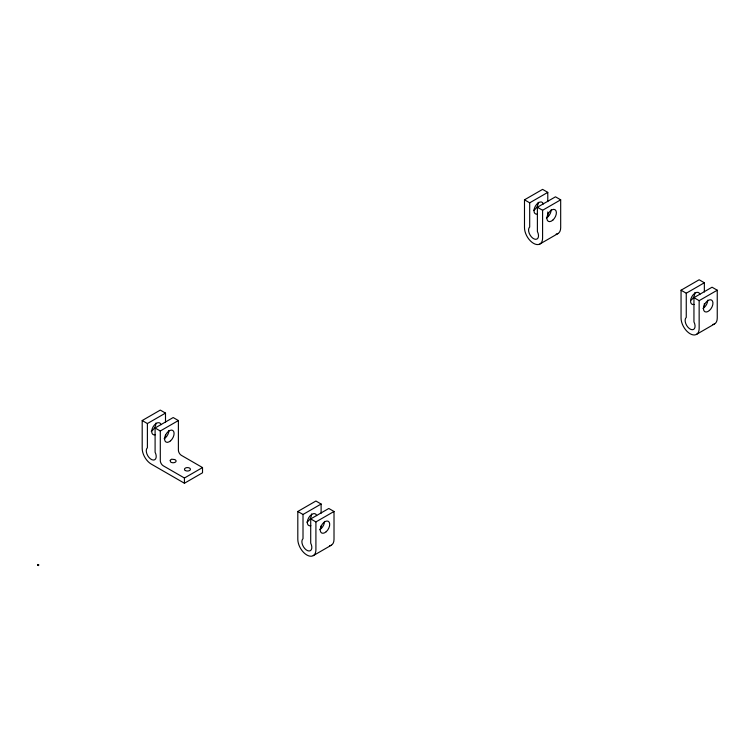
<?xml version="1.0" encoding="UTF-8"?>
<svg xmlns="http://www.w3.org/2000/svg" width="755" height="755" viewBox="0 0 755 755"><rect width="100%" height="100%" fill="white"/><g stroke="black" fill="none" stroke-linecap="round" stroke-linejoin="round"><path stroke-width="1.13" d="M38.411 565.306L37.901 564.57M38.637 565.042L38.231 565.618M38.146 565.476L38.571 564.853M38.514 565.08L37.901 564.712L38.552 565.193M37.788 564.768L38.59 564.749M38.165 565.089L38.609 565.467M142.195 420.544L147.395 423.546L147.395 447.762A7.04 4.068 60 0 0 147.838 455.86A7.04 4.068 60 0 0 154.643 459.786A7.04 4.068 60 0 0 155.096 452.207L155.096 427.991L173.188 417.543L178.388 420.544L178.388 450.15A4.266 2.463 60 0 0 181.408 455.369L202.519 467.562L202.519 472.79L184.428 483.238L151.245 464.08A12.797 7.39 60 0 1 142.195 448.404L142.195 420.544L160.296 410.097L165.496 413.098L165.496 422.319M524.489 199.82L529.689 202.821L529.689 227.038A7.04 4.068 60 0 0 530.133 235.135A7.04 4.068 60 0 0 536.937 239.061A7.04 4.068 60 0 0 537.39 231.483L537.39 207.266L542.59 210.268L542.59 238.127A12.797 7.39 60 0 1 533.54 243.355A12.797 7.39 60 0 1 524.489 227.68L524.489 199.82L542.59 189.373L547.781 192.374L547.781 201.594M147.395 423.546L165.496 413.098M529.689 202.821L547.781 192.374M537.39 207.266L555.482 196.819L560.682 199.82L560.682 227.68A12.797 7.39 60 0 1 556.161 234.116M155.096 427.991L160.296 430.992L178.388 420.544M542.59 210.268L560.682 199.82M539.938 243.988L558.03 233.54M160.296 430.992L160.296 460.597A4.266 2.463 60 0 0 163.306 465.826L184.428 478.009L202.519 467.562M38.043 565.231L38.647 564.882L37.958 564.476L38.335 564.863M297.81 511.475L303.01 514.476L303.01 538.692A7.04 4.068 60 0 0 303.463 546.79A7.04 4.068 60 0 0 310.267 550.716A7.04 4.068 60 0 0 310.711 543.138L310.711 518.921L315.911 521.922L315.911 549.782A12.797 7.39 60 0 1 306.86 555.01A12.797 7.39 60 0 1 297.81 539.334L297.81 511.475L315.911 501.018L321.111 504.029L321.111 513.249M681.057 290.213L686.257 293.214L686.257 317.43A7.04 4.068 60 0 0 686.701 325.528A7.04 4.068 60 0 0 693.505 329.454A7.04 4.068 60 0 0 693.949 321.875L693.949 297.659L699.149 300.66L699.149 328.519A12.797 7.39 60 0 1 690.098 333.748A12.797 7.39 60 0 1 681.057 318.072L681.057 290.213L699.149 279.765L704.349 282.766L704.349 291.987M303.01 514.476L321.111 504.029M686.257 293.214L704.349 282.766M310.711 518.921L328.812 508.474L334.012 511.475L334.012 539.334A12.797 7.39 60 0 1 329.482 545.771M693.949 297.659L712.05 287.211L717.25 290.213L717.25 318.072A12.797 7.39 60 0 1 712.729 324.508M315.911 521.922L334.012 511.475M699.149 300.66L717.25 290.213M313.259 555.642L331.36 545.195M696.497 334.38L714.598 323.933M704.349 303.529L704.349 306.983M547.781 211.976L547.781 216.591M321.111 525.942L321.111 528.245A7.04 4.068 60 0 0 320.45 529.085M184.428 478.009L184.428 483.238M165.496 435.012L165.496 437.315M324.518 521.403A6.72 3.879 -60 0 1 319.761 529.633M310.834 525.707A6.72 3.879 -60 0 1 308.701 517.76A6.72 3.879 -60 0 1 316.647 515.627M311.617 513.957A6.72 3.879 -60 0 1 306.86 522.177M707.756 300.141A6.72 3.879 -60 0 1 702.999 308.37M694.072 304.444A6.72 3.879 -60 0 1 691.939 296.498A6.72 3.879 -60 0 1 699.894 294.365M694.855 292.695A6.72 3.879 -60 0 1 691.335 300.028M155.209 434.776A6.72 3.879 -60 0 1 153.086 426.83A6.72 3.879 -60 0 1 161.032 424.697M168.894 430.473A6.72 3.879 -60 0 1 164.146 438.702M155.992 423.026A6.72 3.879 -60 0 1 151.245 431.256M551.188 209.748A6.72 3.879 -60 0 1 546.441 217.978M537.503 214.052A6.72 3.879 -60 0 1 535.38 206.106A6.72 3.879 -60 0 1 543.326 203.973M538.287 202.302A6.72 3.879 -60 0 1 533.54 210.532M170.224 460.323L170.554 461.918A2.982 1.727 0 0 0 175.245 462.239A2.982 1.727 0 0 0 174.603 459.54L171.621 459.182L170.224 460.323M326.188 531.737A6.72 3.879 -60 0 0 328.321 521.327A6.72 3.879 -60 0 0 320.375 528.377A6.72 3.879 -60 0 0 326.188 531.737M709.426 310.475A6.72 3.879 -60 0 0 711.559 300.065A6.72 3.879 -60 0 0 703.613 307.115A6.72 3.879 -60 0 0 709.426 310.475M170.573 440.807A6.72 3.879 -60 0 0 172.697 430.397A6.72 3.879 -60 0 0 164.75 437.447A6.72 3.879 -60 0 0 170.573 440.807M185.324 470.525A2.982 1.727 0 0 0 190.326 469.752A2.982 1.727 0 0 0 186.664 467.638A2.982 1.727 0 0 0 185.324 470.525M552.868 220.082A6.72 3.879 -60 0 0 554.991 209.673A6.72 3.879 -60 0 0 547.045 216.723A6.72 3.879 -60 0 0 552.868 220.082"/></g></svg>
